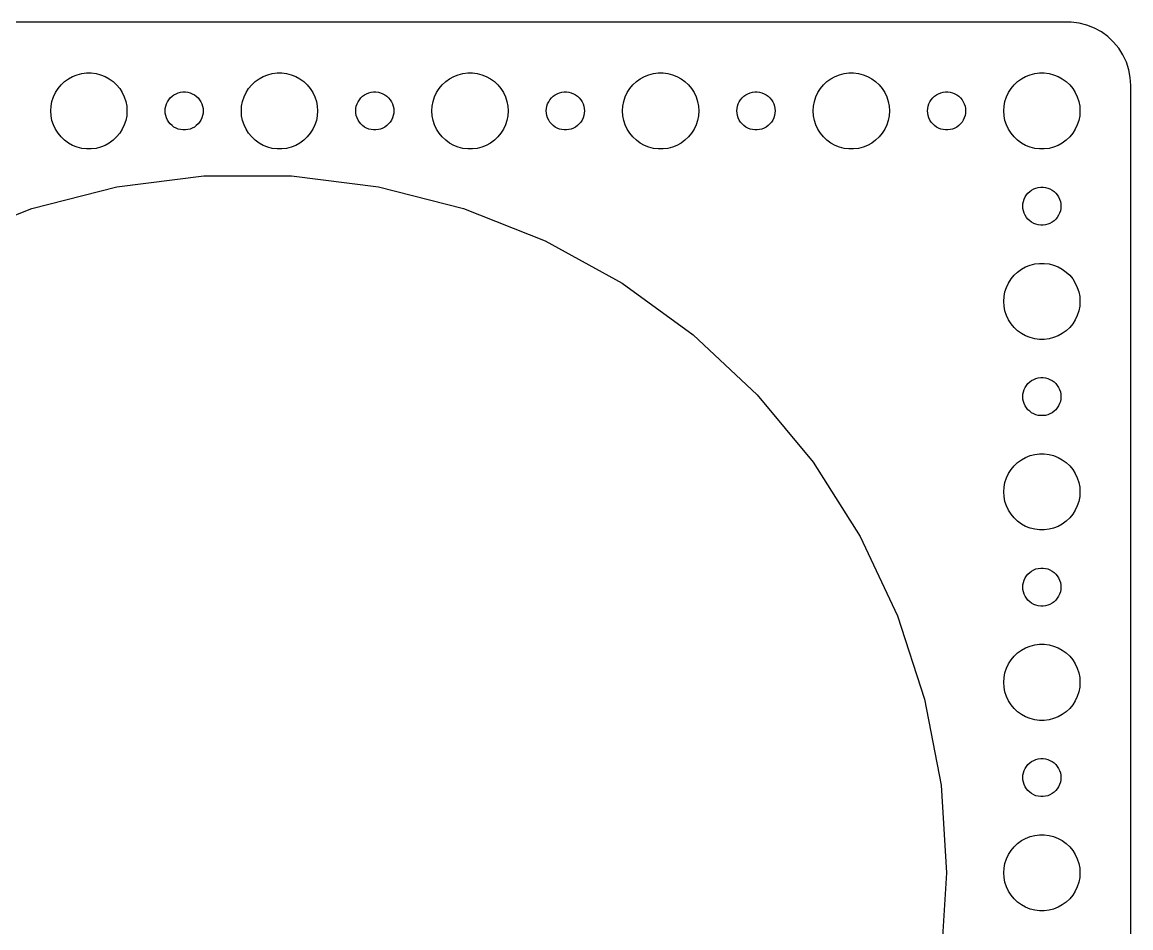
# Model space of a CAD drawing. Header units: metres. Extents: x -300 to 300, y -67 to 67.
# Drawn here: x 212.3 to 299.5, y -4.3 to 67 of the extents above; entities that cross this region are included whole.
import ezdxf

# ---------------------------------------------------------------- set-up
doc = ezdxf.new("R2010")
doc.units = ezdxf.units.M

msp = doc.modelspace()

# ---------------------------------------------------------------- linework, layer by layer
for p, q in [((294.814, 66.9901), (-294.814, 66.9901)), ((295.437, 66.9114), (294.814, 66.9901)), ((296.045, 66.7553), (295.437, 66.9114)), ((296.629, 66.5241), (296.045, 66.7553)), ((297.179, 66.2216), (296.629, 66.5241)), ((297.687, 65.8526), (297.179, 66.2216)), ((298.145, 65.4227), (297.687, 65.8526)), ((298.545, 64.9389), (298.145, 65.4227)), ((298.882, 64.4088), (298.545, 64.9389)), ((299.149, 63.8406), (298.882, 64.4088)), ((299.343, 63.2434), (299.149, 63.8406)), ((216.223, 62.7145), (216.573, 62.8532)), ((216.573, 62.8532), (216.938, 62.9469)), ((216.938, 62.9469), (217.312, 62.9941)), ((217.312, 62.9941), (217.688, 62.9941)), ((217.688, 62.9941), (218.062, 62.9469)), ((218.062, 62.9469), (218.427, 62.8532)), ((218.427, 62.8532), (218.777, 62.7145)), ((231.223, 62.7145), (231.573, 62.8532)), ((231.573, 62.8532), (231.938, 62.9469)), ((231.938, 62.9469), (232.312, 62.9941)), ((232.312, 62.9941), (232.688, 62.9941)), ((232.688, 62.9941), (233.062, 62.9469)), ((233.062, 62.9469), (233.427, 62.8532)), ((233.427, 62.8532), (233.777, 62.7145)), ((246.223, 62.7145), (246.573, 62.8532)), ((246.573, 62.8532), (246.938, 62.9469)), ((246.938, 62.9469), (247.312, 62.9941)), ((247.312, 62.9941), (247.688, 62.9941)), ((247.688, 62.9941), (248.062, 62.9469)), ((248.062, 62.9469), (248.427, 62.8532)), ((248.427, 62.8532), (248.777, 62.7145)), ((261.223, 62.7145), (261.573, 62.8532)), ((261.573, 62.8532), (261.938, 62.9469)), ((261.938, 62.9469), (262.312, 62.9941)), ((262.312, 62.9941), (262.688, 62.9941)), ((262.688, 62.9941), (263.062, 62.9469)), ((263.062, 62.9469), (263.427, 62.8532)), ((263.427, 62.8532), (263.777, 62.7145)), ((276.223, 62.7145), (276.573, 62.8532)), ((276.573, 62.8532), (276.938, 62.9469)), ((276.938, 62.9469), (277.312, 62.9941)), ((277.312, 62.9941), (277.688, 62.9941)), ((277.688, 62.9941), (278.062, 62.9469)), ((278.062, 62.9469), (278.427, 62.8532)), ((278.427, 62.8532), (278.777, 62.7145)), ((291.223, 62.7145), (291.573, 62.8532)), ((291.573, 62.8532), (291.938, 62.9469)), ((291.938, 62.9469), (292.312, 62.9941)), ((292.312, 62.9941), (292.688, 62.9941)), ((292.688, 62.9941), (293.062, 62.9469)), ((293.062, 62.9469), (293.427, 62.8532)), ((293.427, 62.8532), (293.777, 62.7145)), ((299.461, 62.6267), (299.343, 63.2434)), ((215.073, 61.7634), (215.313, 62.0536)), ((215.313, 62.0536), (215.588, 62.3115)), ((215.588, 62.3115), (215.893, 62.533)), ((215.893, 62.533), (216.223, 62.7145)), ((218.777, 62.7145), (219.107, 62.533)), ((219.107, 62.533), (219.412, 62.3115)), ((219.412, 62.3115), (219.687, 62.0536)), ((219.687, 62.0536), (219.927, 61.7634)), ((230.073, 61.7634), (230.313, 62.0536)), ((230.313, 62.0536), (230.588, 62.3115)), ((230.588, 62.3115), (230.893, 62.533)), ((230.893, 62.533), (231.223, 62.7145)), ((233.777, 62.7145), (234.107, 62.533)), ((234.107, 62.533), (234.412, 62.3115)), ((234.412, 62.3115), (234.687, 62.0536)), ((234.687, 62.0536), (234.927, 61.7634)), ((245.073, 61.7634), (245.313, 62.0536)), ((245.313, 62.0536), (245.588, 62.3115)), ((245.588, 62.3115), (245.893, 62.533)), ((245.893, 62.533), (246.223, 62.7145)), ((248.777, 62.7145), (249.107, 62.533)), ((249.107, 62.533), (249.412, 62.3115)), ((249.412, 62.3115), (249.687, 62.0536)), ((249.687, 62.0536), (249.927, 61.7634)), ((260.073, 61.7634), (260.313, 62.0536)), ((260.313, 62.0536), (260.588, 62.3115)), ((260.588, 62.3115), (260.893, 62.533)), ((260.893, 62.533), (261.223, 62.7145)), ((263.777, 62.7145), (264.107, 62.533)), ((264.107, 62.533), (264.412, 62.3115)), ((264.412, 62.3115), (264.687, 62.0536)), ((264.687, 62.0536), (264.927, 61.7634)), ((275.073, 61.7634), (275.313, 62.0536)), ((275.313, 62.0536), (275.588, 62.3115)), ((275.588, 62.3115), (275.893, 62.533)), ((275.893, 62.533), (276.223, 62.7145)), ((278.777, 62.7145), (279.107, 62.533)), ((279.107, 62.533), (279.412, 62.3115)), ((279.412, 62.3115), (279.687, 62.0536)), ((279.687, 62.0536), (279.927, 61.7634)), ((290.073, 61.7634), (290.313, 62.0536)), ((290.313, 62.0536), (290.588, 62.3115)), ((290.588, 62.3115), (290.893, 62.533)), ((290.893, 62.533), (291.223, 62.7145)), ((293.777, 62.7145), (294.107, 62.533)), ((294.107, 62.533), (294.412, 62.3115)), ((294.412, 62.3115), (294.687, 62.0536)), ((294.687, 62.0536), (294.927, 61.7634)), ((299.5, 62), (299.461, 62.6267)), ((299.5, -62), (299.5, 62)), ((214.594, 60.7461), (214.711, 61.1044)), ((214.711, 61.1044), (214.871, 61.4453)), ((214.871, 61.4453), (215.073, 61.7634)), ((219.927, 61.7634), (220.129, 61.4453)), ((220.129, 61.4453), (220.289, 61.1044)), ((220.289, 61.1044), (220.406, 60.7461)), ((223.907, 61.0268), (224.044, 61.1558)), ((224.044, 61.1558), (224.196, 61.2665)), ((224.196, 61.2665), (224.361, 61.3572)), ((224.361, 61.3572), (224.536, 61.4266)), ((224.536, 61.4266), (224.719, 61.4734)), ((224.719, 61.4734), (224.906, 61.497)), ((224.906, 61.497), (225.094, 61.497)), ((225.094, 61.497), (225.281, 61.4734)), ((225.281, 61.4734), (225.464, 61.4266)), ((225.464, 61.4266), (225.639, 61.3572)), ((225.639, 61.3572), (225.804, 61.2665)), ((225.804, 61.2665), (225.956, 61.1558)), ((225.956, 61.1558), (226.093, 61.0268)), ((229.594, 60.7461), (229.711, 61.1044)), ((229.711, 61.1044), (229.871, 61.4453)), ((229.871, 61.4453), (230.073, 61.7634)), ((234.927, 61.7634), (235.129, 61.4453)), ((235.129, 61.4453), (235.289, 61.1044)), ((235.289, 61.1044), (235.406, 60.7461)), ((238.907, 61.0268), (239.044, 61.1558)), ((239.044, 61.1558), (239.196, 61.2665)), ((239.196, 61.2665), (239.361, 61.3572)), ((239.361, 61.3572), (239.536, 61.4266)), ((239.536, 61.4266), (239.719, 61.4734)), ((239.719, 61.4734), (239.906, 61.497)), ((239.906, 61.497), (240.094, 61.497)), ((240.094, 61.497), (240.281, 61.4734)), ((240.281, 61.4734), (240.464, 61.4266)), ((240.464, 61.4266), (240.639, 61.3572)), ((240.639, 61.3572), (240.804, 61.2665)), ((240.804, 61.2665), (240.956, 61.1558)), ((240.956, 61.1558), (241.093, 61.0268)), ((244.594, 60.7461), (244.711, 61.1044)), ((244.711, 61.1044), (244.871, 61.4453)), ((244.871, 61.4453), (245.073, 61.7634)), ((249.927, 61.7634), (250.129, 61.4453)), ((250.129, 61.4453), (250.289, 61.1044)), ((250.289, 61.1044), (250.406, 60.7461)), ((253.907, 61.0268), (254.044, 61.1558)), ((254.044, 61.1558), (254.196, 61.2665)), ((254.196, 61.2665), (254.361, 61.3572)), ((254.361, 61.3572), (254.536, 61.4266)), ((254.536, 61.4266), (254.719, 61.4734)), ((254.719, 61.4734), (254.906, 61.497)), ((254.906, 61.497), (255.094, 61.497)), ((255.094, 61.497), (255.281, 61.4734)), ((255.281, 61.4734), (255.464, 61.4266)), ((255.464, 61.4266), (255.639, 61.3572)), ((255.639, 61.3572), (255.804, 61.2665)), ((255.804, 61.2665), (255.956, 61.1558)), ((255.956, 61.1558), (256.093, 61.0268)), ((259.594, 60.7461), (259.711, 61.1044)), ((259.711, 61.1044), (259.871, 61.4453)), ((259.871, 61.4453), (260.073, 61.7634)), ((264.927, 61.7634), (265.129, 61.4453)), ((265.129, 61.4453), (265.289, 61.1044)), ((265.289, 61.1044), (265.406, 60.7461)), ((268.907, 61.0268), (269.044, 61.1558)), ((269.044, 61.1558), (269.196, 61.2665)), ((269.196, 61.2665), (269.361, 61.3572)), ((269.361, 61.3572), (269.536, 61.4266)), ((269.536, 61.4266), (269.719, 61.4734)), ((269.719, 61.4734), (269.906, 61.497)), ((269.906, 61.497), (270.094, 61.497)), ((270.094, 61.497), (270.281, 61.4734)), ((270.281, 61.4734), (270.464, 61.4266)), ((270.464, 61.4266), (270.639, 61.3572)), ((270.639, 61.3572), (270.804, 61.2665)), ((270.804, 61.2665), (270.956, 61.1558)), ((270.956, 61.1558), (271.093, 61.0268)), ((274.594, 60.7461), (274.711, 61.1044)), ((274.711, 61.1044), (274.871, 61.4453)), ((274.871, 61.4453), (275.073, 61.7634)), ((279.927, 61.7634), (280.129, 61.4453)), ((280.129, 61.4453), (280.289, 61.1044)), ((280.289, 61.1044), (280.406, 60.7461)), ((283.907, 61.0268), (284.044, 61.1558)), ((284.044, 61.1558), (284.196, 61.2665)), ((284.196, 61.2665), (284.361, 61.3572)), ((284.361, 61.3572), (284.536, 61.4266)), ((284.536, 61.4266), (284.719, 61.4734)), ((284.719, 61.4734), (284.906, 61.497)), ((284.906, 61.497), (285.094, 61.497)), ((285.094, 61.497), (285.281, 61.4734)), ((285.281, 61.4734), (285.464, 61.4266)), ((285.464, 61.4266), (285.639, 61.3572)), ((285.639, 61.3572), (285.804, 61.2665)), ((285.804, 61.2665), (285.956, 61.1558)), ((285.956, 61.1558), (286.093, 61.0268)), ((289.594, 60.7461), (289.711, 61.1044)), ((289.711, 61.1044), (289.871, 61.4453)), ((289.871, 61.4453), (290.073, 61.7634)), ((294.927, 61.7634), (295.129, 61.4453)), ((295.129, 61.4453), (295.289, 61.1044)), ((295.289, 61.1044), (295.406, 60.7461)), ((214.5, 60), (214.524, 60.376)), ((214.524, 60.376), (214.594, 60.7461)), ((220.406, 60.7461), (220.476, 60.376)), ((220.476, 60.376), (220.5, 60)), ((223.512, 60.188), (223.547, 60.373)), ((223.547, 60.373), (223.605, 60.5522)), ((223.605, 60.5522), (223.686, 60.7226)), ((223.686, 60.7226), (223.786, 60.8817)), ((223.786, 60.8817), (223.907, 61.0268)), ((226.093, 61.0268), (226.214, 60.8817)), ((226.214, 60.8817), (226.314, 60.7226)), ((226.314, 60.7226), (226.395, 60.5522)), ((226.395, 60.5522), (226.453, 60.373)), ((226.453, 60.373), (226.488, 60.188)), ((229.5, 60), (229.524, 60.376)), ((229.524, 60.376), (229.594, 60.7461)), ((235.406, 60.7461), (235.476, 60.376)), ((235.476, 60.376), (235.5, 60)), ((238.512, 60.188), (238.547, 60.373)), ((238.547, 60.373), (238.605, 60.5522)), ((238.605, 60.5522), (238.686, 60.7226)), ((238.686, 60.7226), (238.786, 60.8817)), ((238.786, 60.8817), (238.907, 61.0268)), ((241.093, 61.0268), (241.214, 60.8817)), ((241.214, 60.8817), (241.314, 60.7226)), ((241.314, 60.7226), (241.395, 60.5522)), ((241.395, 60.5522), (241.453, 60.373)), ((241.453, 60.373), (241.488, 60.188)), ((244.5, 60), (244.524, 60.376)), ((244.524, 60.376), (244.594, 60.7461)), ((250.406, 60.7461), (250.476, 60.376)), ((250.476, 60.376), (250.5, 60)), ((253.512, 60.188), (253.547, 60.373)), ((253.547, 60.373), (253.605, 60.5522)), ((253.605, 60.5522), (253.686, 60.7226)), ((253.686, 60.7226), (253.786, 60.8817)), ((253.786, 60.8817), (253.907, 61.0268)), ((256.093, 61.0268), (256.214, 60.8817)), ((256.214, 60.8817), (256.314, 60.7226)), ((256.314, 60.7226), (256.395, 60.5522)), ((256.395, 60.5522), (256.453, 60.373)), ((256.453, 60.373), (256.488, 60.188)), ((259.5, 60), (259.524, 60.376)), ((259.524, 60.376), (259.594, 60.7461)), ((265.406, 60.7461), (265.476, 60.376)), ((265.476, 60.376), (265.5, 60)), ((268.512, 60.188), (268.547, 60.373)), ((268.547, 60.373), (268.605, 60.5522)), ((268.605, 60.5522), (268.686, 60.7226)), ((268.686, 60.7226), (268.786, 60.8817)), ((268.786, 60.8817), (268.907, 61.0268)), ((271.093, 61.0268), (271.214, 60.8817)), ((271.214, 60.8817), (271.314, 60.7226)), ((271.314, 60.7226), (271.395, 60.5522)), ((271.395, 60.5522), (271.453, 60.373)), ((271.453, 60.373), (271.488, 60.188)), ((274.5, 60), (274.524, 60.376)), ((274.524, 60.376), (274.594, 60.7461)), ((280.406, 60.7461), (280.476, 60.376)), ((280.476, 60.376), (280.5, 60)), ((283.512, 60.188), (283.547, 60.373)), ((283.547, 60.373), (283.605, 60.5522)), ((283.605, 60.5522), (283.686, 60.7226)), ((283.686, 60.7226), (283.786, 60.8817)), ((283.786, 60.8817), (283.907, 61.0268)), ((286.093, 61.0268), (286.214, 60.8817)), ((286.214, 60.8817), (286.314, 60.7226)), ((286.314, 60.7226), (286.395, 60.5522)), ((286.395, 60.5522), (286.453, 60.373)), ((286.453, 60.373), (286.488, 60.188)), ((289.5, 60), (289.524, 60.376)), ((289.524, 60.376), (289.594, 60.7461)), ((295.406, 60.7461), (295.476, 60.376)), ((295.476, 60.376), (295.5, 60)), ((214.524, 59.624), (214.5, 60)), ((214.594, 59.2539), (214.524, 59.624)), ((220.476, 59.624), (220.406, 59.2539)), ((220.5, 60), (220.476, 59.624)), ((223.5, 60), (223.512, 60.188)), ((223.512, 59.812), (223.5, 60)), ((223.547, 59.627), (223.512, 59.812)), ((223.605, 59.4478), (223.547, 59.627)), ((223.686, 59.2774), (223.605, 59.4478)), ((226.395, 59.4478), (226.314, 59.2774)), ((226.453, 59.627), (226.395, 59.4478)), ((226.488, 59.812), (226.453, 59.627)), ((226.488, 60.188), (226.5, 60)), ((226.5, 60), (226.488, 59.812)), ((229.524, 59.624), (229.5, 60)), ((229.594, 59.2539), (229.524, 59.624)), ((235.476, 59.624), (235.406, 59.2539)), ((235.5, 60), (235.476, 59.624)), ((238.5, 60), (238.512, 60.188)), ((238.512, 59.812), (238.5, 60)), ((238.547, 59.627), (238.512, 59.812)), ((238.605, 59.4478), (238.547, 59.627)), ((238.686, 59.2774), (238.605, 59.4478)), ((241.395, 59.4478), (241.314, 59.2774)), ((241.453, 59.627), (241.395, 59.4478)), ((241.488, 59.812), (241.453, 59.627)), ((241.488, 60.188), (241.5, 60)), ((241.5, 60), (241.488, 59.812)), ((244.524, 59.624), (244.5, 60)), ((244.594, 59.2539), (244.524, 59.624)), ((250.476, 59.624), (250.406, 59.2539)), ((250.5, 60), (250.476, 59.624)), ((253.5, 60), (253.512, 60.188)), ((253.512, 59.812), (253.5, 60)), ((253.547, 59.627), (253.512, 59.812)), ((253.605, 59.4478), (253.547, 59.627)), ((253.686, 59.2774), (253.605, 59.4478)), ((256.395, 59.4478), (256.314, 59.2774)), ((256.453, 59.627), (256.395, 59.4478)), ((256.488, 59.812), (256.453, 59.627)), ((256.488, 60.188), (256.5, 60)), ((256.5, 60), (256.488, 59.812)), ((259.524, 59.624), (259.5, 60)), ((259.594, 59.2539), (259.524, 59.624)), ((265.476, 59.624), (265.406, 59.2539)), ((265.5, 60), (265.476, 59.624)), ((268.5, 60), (268.512, 60.188)), ((268.512, 59.812), (268.5, 60)), ((268.547, 59.627), (268.512, 59.812)), ((268.605, 59.4478), (268.547, 59.627)), ((268.686, 59.2774), (268.605, 59.4478)), ((271.395, 59.4478), (271.314, 59.2774)), ((271.453, 59.627), (271.395, 59.4478)), ((271.488, 59.812), (271.453, 59.627)), ((271.488, 60.188), (271.5, 60)), ((271.5, 60), (271.488, 59.812)), ((274.524, 59.624), (274.5, 60)), ((274.594, 59.2539), (274.524, 59.624)), ((280.476, 59.624), (280.406, 59.2539)), ((280.5, 60), (280.476, 59.624)), ((283.5, 60), (283.512, 60.188)), ((283.512, 59.812), (283.5, 60)), ((283.547, 59.627), (283.512, 59.812)), ((283.605, 59.4478), (283.547, 59.627)), ((283.686, 59.2774), (283.605, 59.4478)), ((286.395, 59.4478), (286.314, 59.2774)), ((286.453, 59.627), (286.395, 59.4478)), ((286.488, 59.812), (286.453, 59.627)), ((286.488, 60.188), (286.5, 60)), ((286.5, 60), (286.488, 59.812)), ((289.524, 59.624), (289.5, 60)), ((289.594, 59.2539), (289.524, 59.624)), ((295.476, 59.624), (295.406, 59.2539)), ((295.5, 60), (295.476, 59.624)), ((214.711, 58.8956), (214.594, 59.2539)), ((214.871, 58.5547), (214.711, 58.8956)), ((215.073, 58.2366), (214.871, 58.5547)), ((220.129, 58.5547), (219.927, 58.2366)), ((220.289, 58.8956), (220.129, 58.5547)), ((220.406, 59.2539), (220.289, 58.8956)), ((223.786, 59.1183), (223.686, 59.2774)), ((223.907, 58.9732), (223.786, 59.1183)), ((224.044, 58.8442), (223.907, 58.9732)), ((224.196, 58.7335), (224.044, 58.8442)), ((224.361, 58.6428), (224.196, 58.7335)), ((224.536, 58.5734), (224.361, 58.6428)), ((224.719, 58.5266), (224.536, 58.5734)), ((224.906, 58.503), (224.719, 58.5266)), ((225.094, 58.503), (224.906, 58.503)), ((225.281, 58.5266), (225.094, 58.503)), ((225.464, 58.5734), (225.281, 58.5266)), ((225.639, 58.6428), (225.464, 58.5734)), ((225.804, 58.7335), (225.639, 58.6428)), ((225.956, 58.8442), (225.804, 58.7335)), ((226.093, 58.9732), (225.956, 58.8442)), ((226.214, 59.1183), (226.093, 58.9732)), ((226.314, 59.2774), (226.214, 59.1183)), ((229.711, 58.8956), (229.594, 59.2539)), ((229.871, 58.5547), (229.711, 58.8956)), ((230.073, 58.2366), (229.871, 58.5547)), ((235.129, 58.5547), (234.927, 58.2366)), ((235.289, 58.8956), (235.129, 58.5547)), ((235.406, 59.2539), (235.289, 58.8956)), ((238.786, 59.1183), (238.686, 59.2774)), ((238.907, 58.9732), (238.786, 59.1183)), ((239.044, 58.8442), (238.907, 58.9732)), ((239.196, 58.7335), (239.044, 58.8442)), ((239.361, 58.6428), (239.196, 58.7335)), ((239.536, 58.5734), (239.361, 58.6428)), ((239.719, 58.5266), (239.536, 58.5734)), ((239.906, 58.503), (239.719, 58.5266)), ((240.094, 58.503), (239.906, 58.503)), ((240.281, 58.5266), (240.094, 58.503)), ((240.464, 58.5734), (240.281, 58.5266)), ((240.639, 58.6428), (240.464, 58.5734)), ((240.804, 58.7335), (240.639, 58.6428)), ((240.956, 58.8442), (240.804, 58.7335)), ((241.093, 58.9732), (240.956, 58.8442)), ((241.214, 59.1183), (241.093, 58.9732)), ((241.314, 59.2774), (241.214, 59.1183)), ((244.711, 58.8956), (244.594, 59.2539)), ((244.871, 58.5547), (244.711, 58.8956)), ((245.073, 58.2366), (244.871, 58.5547)), ((250.129, 58.5547), (249.927, 58.2366)), ((250.289, 58.8956), (250.129, 58.5547)), ((250.406, 59.2539), (250.289, 58.8956)), ((253.786, 59.1183), (253.686, 59.2774)), ((253.907, 58.9732), (253.786, 59.1183)), ((254.044, 58.8442), (253.907, 58.9732)), ((254.196, 58.7335), (254.044, 58.8442)), ((254.361, 58.6428), (254.196, 58.7335)), ((254.536, 58.5734), (254.361, 58.6428)), ((254.719, 58.5266), (254.536, 58.5734)), ((254.906, 58.503), (254.719, 58.5266)), ((255.094, 58.503), (254.906, 58.503)), ((255.281, 58.5266), (255.094, 58.503)), ((255.464, 58.5734), (255.281, 58.5266)), ((255.639, 58.6428), (255.464, 58.5734)), ((255.804, 58.7335), (255.639, 58.6428)), ((255.956, 58.8442), (255.804, 58.7335)), ((256.093, 58.9732), (255.956, 58.8442)), ((256.214, 59.1183), (256.093, 58.9732)), ((256.314, 59.2774), (256.214, 59.1183)), ((259.711, 58.8956), (259.594, 59.2539)), ((259.871, 58.5547), (259.711, 58.8956)), ((260.073, 58.2366), (259.871, 58.5547)), ((265.129, 58.5547), (264.927, 58.2366)), ((265.289, 58.8956), (265.129, 58.5547)), ((265.406, 59.2539), (265.289, 58.8956)), ((268.786, 59.1183), (268.686, 59.2774)), ((268.907, 58.9732), (268.786, 59.1183)), ((269.044, 58.8442), (268.907, 58.9732)), ((269.196, 58.7335), (269.044, 58.8442)), ((269.361, 58.6428), (269.196, 58.7335)), ((269.536, 58.5734), (269.361, 58.6428)), ((269.719, 58.5266), (269.536, 58.5734)), ((269.906, 58.503), (269.719, 58.5266)), ((270.094, 58.503), (269.906, 58.503)), ((270.281, 58.5266), (270.094, 58.503)), ((270.464, 58.5734), (270.281, 58.5266)), ((270.639, 58.6428), (270.464, 58.5734)), ((270.804, 58.7335), (270.639, 58.6428)), ((270.956, 58.8442), (270.804, 58.7335)), ((271.093, 58.9732), (270.956, 58.8442)), ((271.214, 59.1183), (271.093, 58.9732)), ((271.314, 59.2774), (271.214, 59.1183)), ((274.711, 58.8956), (274.594, 59.2539)), ((274.871, 58.5547), (274.711, 58.8956)), ((275.073, 58.2366), (274.871, 58.5547)), ((280.129, 58.5547), (279.927, 58.2366)), ((280.289, 58.8956), (280.129, 58.5547)), ((280.406, 59.2539), (280.289, 58.8956)), ((283.786, 59.1183), (283.686, 59.2774)), ((283.907, 58.9732), (283.786, 59.1183)), ((284.044, 58.8442), (283.907, 58.9732)), ((284.196, 58.7335), (284.044, 58.8442)), ((284.361, 58.6428), (284.196, 58.7335)), ((284.536, 58.5734), (284.361, 58.6428)), ((284.719, 58.5266), (284.536, 58.5734)), ((284.906, 58.503), (284.719, 58.5266)), ((285.094, 58.503), (284.906, 58.503)), ((285.281, 58.5266), (285.094, 58.503)), ((285.464, 58.5734), (285.281, 58.5266)), ((285.639, 58.6428), (285.464, 58.5734)), ((285.804, 58.7335), (285.639, 58.6428)), ((285.956, 58.8442), (285.804, 58.7335)), ((286.093, 58.9732), (285.956, 58.8442)), ((286.214, 59.1183), (286.093, 58.9732)), ((286.314, 59.2774), (286.214, 59.1183)), ((289.711, 58.8956), (289.594, 59.2539)), ((289.871, 58.5547), (289.711, 58.8956)), ((290.073, 58.2366), (289.871, 58.5547)), ((295.129, 58.5547), (294.927, 58.2366)), ((295.289, 58.8956), (295.129, 58.5547)), ((295.406, 59.2539), (295.289, 58.8956)), ((215.313, 57.9464), (215.073, 58.2366)), ((215.588, 57.6885), (215.313, 57.9464)), ((215.893, 57.467), (215.588, 57.6885)), ((219.412, 57.6885), (219.107, 57.467)), ((219.687, 57.9464), (219.412, 57.6885)), ((219.927, 58.2366), (219.687, 57.9464)), ((230.313, 57.9464), (230.073, 58.2366)), ((230.588, 57.6885), (230.313, 57.9464)), ((230.893, 57.467), (230.588, 57.6885)), ((234.412, 57.6885), (234.107, 57.467)), ((234.687, 57.9464), (234.412, 57.6885)), ((234.927, 58.2366), (234.687, 57.9464)), ((245.313, 57.9464), (245.073, 58.2366)), ((245.588, 57.6885), (245.313, 57.9464)), ((245.893, 57.467), (245.588, 57.6885)), ((249.412, 57.6885), (249.107, 57.467)), ((249.687, 57.9464), (249.412, 57.6885)), ((249.927, 58.2366), (249.687, 57.9464)), ((260.313, 57.9464), (260.073, 58.2366)), ((260.588, 57.6885), (260.313, 57.9464)), ((260.893, 57.467), (260.588, 57.6885)), ((264.412, 57.6885), (264.107, 57.467)), ((264.687, 57.9464), (264.412, 57.6885)), ((264.927, 58.2366), (264.687, 57.9464)), ((275.313, 57.9464), (275.073, 58.2366)), ((275.588, 57.6885), (275.313, 57.9464)), ((275.893, 57.467), (275.588, 57.6885)), ((279.412, 57.6885), (279.107, 57.467)), ((279.687, 57.9464), (279.412, 57.6885)), ((279.927, 58.2366), (279.687, 57.9464)), ((290.313, 57.9464), (290.073, 58.2366)), ((290.588, 57.6885), (290.313, 57.9464)), ((290.893, 57.467), (290.588, 57.6885)), ((294.412, 57.6885), (294.107, 57.467)), ((294.687, 57.9464), (294.412, 57.6885)), ((294.927, 58.2366), (294.687, 57.9464)), ((216.223, 57.2855), (215.893, 57.467)), ((216.573, 57.1468), (216.223, 57.2855)), ((216.938, 57.0531), (216.573, 57.1468)), ((217.312, 57.0059), (216.938, 57.0531)), ((217.688, 57.0059), (217.312, 57.0059)), ((218.062, 57.0531), (217.688, 57.0059)), ((218.427, 57.1468), (218.062, 57.0531)), ((218.777, 57.2855), (218.427, 57.1468)), ((219.107, 57.467), (218.777, 57.2855)), ((231.223, 57.2855), (230.893, 57.467)), ((231.573, 57.1468), (231.223, 57.2855)), ((231.938, 57.0531), (231.573, 57.1468)), ((232.312, 57.0059), (231.938, 57.0531)), ((232.688, 57.0059), (232.312, 57.0059)), ((233.062, 57.0531), (232.688, 57.0059)), ((233.427, 57.1468), (233.062, 57.0531)), ((233.777, 57.2855), (233.427, 57.1468)), ((234.107, 57.467), (233.777, 57.2855)), ((246.223, 57.2855), (245.893, 57.467)), ((246.573, 57.1468), (246.223, 57.2855)), ((246.938, 57.0531), (246.573, 57.1468)), ((247.312, 57.0059), (246.938, 57.0531)), ((247.688, 57.0059), (247.312, 57.0059)), ((248.062, 57.0531), (247.688, 57.0059)), ((248.427, 57.1468), (248.062, 57.0531)), ((248.777, 57.2855), (248.427, 57.1468)), ((249.107, 57.467), (248.777, 57.2855)), ((261.223, 57.2855), (260.893, 57.467)), ((261.573, 57.1468), (261.223, 57.2855)), ((261.938, 57.0531), (261.573, 57.1468)), ((262.312, 57.0059), (261.938, 57.0531)), ((262.688, 57.0059), (262.312, 57.0059)), ((263.062, 57.0531), (262.688, 57.0059)), ((263.427, 57.1468), (263.062, 57.0531)), ((263.777, 57.2855), (263.427, 57.1468)), ((264.107, 57.467), (263.777, 57.2855)), ((276.223, 57.2855), (275.893, 57.467)), ((276.573, 57.1468), (276.223, 57.2855)), ((276.938, 57.0531), (276.573, 57.1468)), ((277.312, 57.0059), (276.938, 57.0531)), ((277.688, 57.0059), (277.312, 57.0059)), ((278.062, 57.0531), (277.688, 57.0059)), ((278.427, 57.1468), (278.062, 57.0531)), ((278.777, 57.2855), (278.427, 57.1468)), ((279.107, 57.467), (278.777, 57.2855)), ((291.223, 57.2855), (290.893, 57.467)), ((291.573, 57.1468), (291.223, 57.2855)), ((291.938, 57.0531), (291.573, 57.1468)), ((292.312, 57.0059), (291.938, 57.0531)), ((292.688, 57.0059), (292.312, 57.0059)), ((293.062, 57.0531), (292.688, 57.0059)), ((293.427, 57.1468), (293.062, 57.0531)), ((293.777, 57.2855), (293.427, 57.1468)), ((294.107, 57.467), (293.777, 57.2855)), ((219.694, 54.0258), (226.547, 54.8915)), ((226.547, 54.8915), (233.453, 54.8915)), ((233.453, 54.8915), (240.306, 54.0258)), ((213.004, 52.3081), (219.694, 54.0258)), ((240.306, 54.0258), (246.996, 52.3081)), ((291.105, 53.0522), (291.186, 53.2226)), ((291.186, 53.2226), (291.286, 53.3817)), ((291.286, 53.3817), (291.407, 53.5268)), ((291.407, 53.5268), (291.544, 53.6558)), ((291.544, 53.6558), (291.696, 53.7665)), ((291.696, 53.7665), (291.861, 53.8572)), ((291.861, 53.8572), (292.036, 53.9266)), ((292.036, 53.9266), (292.219, 53.9734)), ((292.219, 53.9734), (292.406, 53.997)), ((292.406, 53.997), (292.594, 53.997)), ((292.594, 53.997), (292.781, 53.9734)), ((292.781, 53.9734), (292.964, 53.9266)), ((292.964, 53.9266), (293.139, 53.8572)), ((293.139, 53.8572), (293.304, 53.7665)), ((293.304, 53.7665), (293.456, 53.6558)), ((293.456, 53.6558), (293.593, 53.5268)), ((293.593, 53.5268), (293.714, 53.3817)), ((293.714, 53.3817), (293.814, 53.2226)), ((293.814, 53.2226), (293.895, 53.0522)), ((291, 52.5), (291.012, 52.688)), ((291.012, 52.312), (291, 52.5)), ((291.012, 52.688), (291.047, 52.873)), ((291.047, 52.873), (291.105, 53.0522)), ((293.895, 53.0522), (293.953, 52.873)), ((293.953, 52.873), (293.988, 52.688)), ((293.988, 52.688), (294, 52.5)), ((294, 52.5), (293.988, 52.312)), ((206.582, 49.7655), (213.004, 52.3081)), ((246.996, 52.3081), (253.418, 49.7655)), ((291.047, 52.127), (291.012, 52.312)), ((291.105, 51.9478), (291.047, 52.127)), ((291.186, 51.7774), (291.105, 51.9478)), ((291.286, 51.6183), (291.186, 51.7774)), ((291.407, 51.4732), (291.286, 51.6183)), ((293.714, 51.6183), (293.593, 51.4732)), ((293.814, 51.7774), (293.714, 51.6183)), ((293.895, 51.9478), (293.814, 51.7774)), ((293.953, 52.127), (293.895, 51.9478)), ((293.988, 52.312), (293.953, 52.127)), ((291.544, 51.3442), (291.407, 51.4732)), ((291.696, 51.2335), (291.544, 51.3442)), ((291.861, 51.1428), (291.696, 51.2335)), ((292.036, 51.0734), (291.861, 51.1428)), ((292.219, 51.0266), (292.036, 51.0734)), ((292.406, 51.003), (292.219, 51.0266)), ((292.594, 51.003), (292.406, 51.003)), ((292.781, 51.0266), (292.594, 51.003)), ((292.964, 51.0734), (292.781, 51.0266)), ((293.139, 51.1428), (292.964, 51.0734)), ((293.304, 51.2335), (293.139, 51.1428)), ((293.456, 51.3442), (293.304, 51.2335)), ((293.593, 51.4732), (293.456, 51.3442)), ((253.418, 49.7655), (259.47, 46.438)), ((291.938, 47.9469), (292.312, 47.9941)), ((292.312, 47.9941), (292.688, 47.9941)), ((292.688, 47.9941), (293.062, 47.9469)), ((290.313, 47.0536), (290.588, 47.3115)), ((290.588, 47.3115), (290.893, 47.533)), ((290.893, 47.533), (291.223, 47.7145)), ((291.223, 47.7145), (291.573, 47.8532)), ((291.573, 47.8532), (291.938, 47.9469)), ((293.062, 47.9469), (293.427, 47.8532)), ((293.427, 47.8532), (293.777, 47.7145)), ((293.777, 47.7145), (294.107, 47.533)), ((294.107, 47.533), (294.412, 47.3115)), ((294.412, 47.3115), (294.687, 47.0536)), ((259.47, 46.438), (265.058, 42.3782)), ((289.711, 46.1044), (289.871, 46.4453)), ((289.871, 46.4453), (290.073, 46.7634)), ((290.073, 46.7634), (290.313, 47.0536)), ((294.687, 47.0536), (294.927, 46.7634)), ((294.927, 46.7634), (295.129, 46.4453)), ((295.129, 46.4453), (295.289, 46.1044)), ((289.5, 45), (289.524, 45.376)), ((289.524, 45.376), (289.594, 45.7461)), ((289.594, 45.7461), (289.711, 46.1044)), ((295.289, 46.1044), (295.406, 45.7461)), ((295.406, 45.7461), (295.476, 45.376)), ((295.476, 45.376), (295.5, 45)), ((289.524, 44.624), (289.5, 45)), ((289.594, 44.2539), (289.524, 44.624)), ((295.476, 44.624), (295.406, 44.2539)), ((295.5, 45), (295.476, 44.624)), ((289.711, 43.8956), (289.594, 44.2539)), ((289.871, 43.5547), (289.711, 43.8956)), ((295.289, 43.8956), (295.129, 43.5547)), ((295.406, 44.2539), (295.289, 43.8956)), ((290.073, 43.2366), (289.871, 43.5547)), ((290.313, 42.9464), (290.073, 43.2366)), ((290.588, 42.6885), (290.313, 42.9464)), ((294.687, 42.9464), (294.412, 42.6885)), ((294.927, 43.2366), (294.687, 42.9464)), ((295.129, 43.5547), (294.927, 43.2366)), ((265.058, 42.3782), (270.093, 37.6501)), ((290.893, 42.467), (290.588, 42.6885)), ((291.223, 42.2855), (290.893, 42.467)), ((291.573, 42.1468), (291.223, 42.2855)), ((291.938, 42.0531), (291.573, 42.1468)), ((292.312, 42.0059), (291.938, 42.0531)), ((292.688, 42.0059), (292.312, 42.0059)), ((293.062, 42.0531), (292.688, 42.0059)), ((293.427, 42.1468), (293.062, 42.0531)), ((293.777, 42.2855), (293.427, 42.1468)), ((294.107, 42.467), (293.777, 42.2855)), ((294.412, 42.6885), (294.107, 42.467)), ((291.286, 38.3817), (291.407, 38.5268)), ((291.407, 38.5268), (291.544, 38.6558)), ((291.544, 38.6558), (291.696, 38.7665)), ((291.696, 38.7665), (291.861, 38.8572)), ((291.861, 38.8572), (292.036, 38.9266)), ((292.036, 38.9266), (292.219, 38.9734)), ((292.219, 38.9734), (292.406, 38.997)), ((292.406, 38.997), (292.594, 38.997)), ((292.594, 38.997), (292.781, 38.9734)), ((292.781, 38.9734), (292.964, 38.9266)), ((292.964, 38.9266), (293.139, 38.8572)), ((293.139, 38.8572), (293.304, 38.7665)), ((293.304, 38.7665), (293.456, 38.6558)), ((293.456, 38.6558), (293.593, 38.5268)), ((293.593, 38.5268), (293.714, 38.3817)), ((270.093, 37.6501), (274.496, 32.3282)), ((291, 37.5), (291.012, 37.688)), ((291.012, 37.688), (291.047, 37.873)), ((291.047, 37.873), (291.105, 38.0522)), ((291.105, 38.0522), (291.186, 38.2226)), ((291.186, 38.2226), (291.286, 38.3817)), ((293.714, 38.3817), (293.814, 38.2226)), ((293.814, 38.2226), (293.895, 38.0522)), ((293.895, 38.0522), (293.953, 37.873)), ((293.953, 37.873), (293.988, 37.688)), ((293.988, 37.688), (294, 37.5)), ((291.012, 37.312), (291, 37.5)), ((291.047, 37.127), (291.012, 37.312)), ((291.105, 36.9478), (291.047, 37.127)), ((291.186, 36.7774), (291.105, 36.9478)), ((291.286, 36.6183), (291.186, 36.7774)), ((293.814, 36.7774), (293.714, 36.6183)), ((293.895, 36.9478), (293.814, 36.7774)), ((293.953, 37.127), (293.895, 36.9478)), ((293.988, 37.312), (293.953, 37.127)), ((294, 37.5), (293.988, 37.312)), ((291.407, 36.4732), (291.286, 36.6183)), ((291.544, 36.3442), (291.407, 36.4732)), ((291.696, 36.2335), (291.544, 36.3442)), ((291.861, 36.1428), (291.696, 36.2335)), ((292.036, 36.0734), (291.861, 36.1428)), ((292.219, 36.0266), (292.036, 36.0734)), ((292.406, 36.003), (292.219, 36.0266)), ((292.594, 36.003), (292.406, 36.003)), ((292.781, 36.0266), (292.594, 36.003)), ((292.964, 36.0734), (292.781, 36.0266)), ((293.139, 36.1428), (292.964, 36.0734)), ((293.304, 36.2335), (293.139, 36.1428)), ((293.456, 36.3442), (293.304, 36.2335)), ((293.593, 36.4732), (293.456, 36.3442)), ((293.714, 36.6183), (293.593, 36.4732)), ((274.496, 32.3282), (278.197, 26.4964)), ((290.313, 32.0536), (290.588, 32.3115)), ((290.588, 32.3115), (290.893, 32.533)), ((290.893, 32.533), (291.223, 32.7145)), ((291.223, 32.7145), (291.573, 32.8532)), ((291.573, 32.8532), (291.938, 32.9469)), ((291.938, 32.9469), (292.312, 32.9941)), ((292.312, 32.9941), (292.688, 32.9941)), ((292.688, 32.9941), (293.062, 32.9469)), ((293.062, 32.9469), (293.427, 32.8532)), ((293.427, 32.8532), (293.777, 32.7145)), ((293.777, 32.7145), (294.107, 32.533)), ((294.107, 32.533), (294.412, 32.3115)), ((294.412, 32.3115), (294.687, 32.0536)), ((289.711, 31.1044), (289.871, 31.4453)), ((289.871, 31.4453), (290.073, 31.7634)), ((290.073, 31.7634), (290.313, 32.0536)), ((294.687, 32.0536), (294.927, 31.7634)), ((294.927, 31.7634), (295.129, 31.4453)), ((295.129, 31.4453), (295.289, 31.1044)), ((289.524, 30.376), (289.594, 30.7461)), ((289.594, 30.7461), (289.711, 31.1044)), ((295.289, 31.1044), (295.406, 30.7461)), ((295.406, 30.7461), (295.476, 30.376)), ((289.5, 30), (289.524, 30.376)), ((289.524, 29.624), (289.5, 30)), ((295.476, 30.376), (295.5, 30)), ((295.5, 30), (295.476, 29.624)), ((289.594, 29.2539), (289.524, 29.624)), ((289.711, 28.8956), (289.594, 29.2539)), ((289.871, 28.5547), (289.711, 28.8956)), ((295.289, 28.8956), (295.129, 28.5547)), ((295.406, 29.2539), (295.289, 28.8956)), ((295.476, 29.624), (295.406, 29.2539)), ((290.073, 28.2366), (289.871, 28.5547)), ((290.313, 27.9464), (290.073, 28.2366)), ((290.588, 27.6884), (290.313, 27.9464)), ((294.687, 27.9464), (294.412, 27.6884)), ((294.927, 28.2366), (294.687, 27.9464)), ((295.129, 28.5547), (294.927, 28.2366)), ((290.893, 27.467), (290.588, 27.6884)), ((291.223, 27.2855), (290.893, 27.467)), ((291.573, 27.1468), (291.223, 27.2855)), ((291.938, 27.0531), (291.573, 27.1468)), ((292.312, 27.0059), (291.938, 27.0531)), ((293.062, 27.0531), (292.688, 27.0059)), ((293.427, 27.1468), (293.062, 27.0531)), ((293.777, 27.2855), (293.427, 27.1468)), ((294.107, 27.467), (293.777, 27.2855)), ((294.412, 27.6884), (294.107, 27.467)), ((278.197, 26.4964), (281.138, 20.2468)), ((292.688, 27.0059), (292.312, 27.0059)), ((291.407, 23.5268), (291.544, 23.6558)), ((291.544, 23.6558), (291.696, 23.7665)), ((291.696, 23.7665), (291.861, 23.8572)), ((291.861, 23.8572), (292.036, 23.9266)), ((292.036, 23.9266), (292.219, 23.9734)), ((292.219, 23.9734), (292.406, 23.997)), ((292.406, 23.997), (292.594, 23.997)), ((292.594, 23.997), (292.781, 23.9734)), ((292.781, 23.9734), (292.964, 23.9266)), ((292.964, 23.9266), (293.139, 23.8572)), ((293.139, 23.8572), (293.304, 23.7665)), ((293.304, 23.7665), (293.456, 23.6558)), ((293.456, 23.6558), (293.593, 23.5268)), ((291, 22.5), (291.012, 22.688)), ((291.012, 22.688), (291.047, 22.873)), ((291.047, 22.873), (291.105, 23.0522)), ((291.105, 23.0522), (291.186, 23.2226)), ((291.186, 23.2226), (291.286, 23.3817)), ((291.286, 23.3817), (291.407, 23.5268)), ((293.593, 23.5268), (293.714, 23.3817)), ((293.714, 23.3817), (293.814, 23.2226)), ((293.814, 23.2226), (293.895, 23.0522)), ((293.895, 23.0522), (293.953, 22.873)), ((293.953, 22.873), (293.988, 22.688)), ((293.988, 22.688), (294, 22.5)), ((291.012, 22.312), (291, 22.5)), ((291.047, 22.127), (291.012, 22.312)), ((291.105, 21.9478), (291.047, 22.127)), ((291.186, 21.7774), (291.105, 21.9478)), ((293.895, 21.9478), (293.814, 21.7774)), ((293.953, 22.127), (293.895, 21.9478)), ((293.988, 22.312), (293.953, 22.127)), ((294, 22.5), (293.988, 22.312)), ((291.286, 21.6183), (291.186, 21.7774)), ((291.407, 21.4732), (291.286, 21.6183)), ((291.544, 21.3442), (291.407, 21.4732)), ((291.696, 21.2335), (291.544, 21.3442)), ((291.861, 21.1427), (291.696, 21.2335)), ((292.036, 21.0734), (291.861, 21.1427)), ((292.219, 21.0266), (292.036, 21.0734)), ((292.406, 21.003), (292.219, 21.0266)), ((292.594, 21.003), (292.406, 21.003)), ((292.781, 21.0266), (292.594, 21.003)), ((292.964, 21.0734), (292.781, 21.0266)), ((293.139, 21.1427), (292.964, 21.0734)), ((293.304, 21.2335), (293.139, 21.1427)), ((293.456, 21.3442), (293.304, 21.2335)), ((293.593, 21.4732), (293.456, 21.3442)), ((293.714, 21.6183), (293.593, 21.4732)), ((293.814, 21.7774), (293.714, 21.6183)), ((281.138, 20.2468), (283.272, 13.6779)), ((290.588, 17.3115), (290.893, 17.533)), ((290.893, 17.533), (291.223, 17.7145)), ((291.223, 17.7145), (291.573, 17.8532)), ((291.573, 17.8532), (291.938, 17.9469)), ((291.938, 17.9469), (292.312, 17.9941)), ((292.312, 17.9941), (292.688, 17.9941)), ((292.688, 17.9941), (293.062, 17.9469)), ((293.062, 17.9469), (293.427, 17.8532)), ((293.427, 17.8532), (293.777, 17.7145)), ((293.777, 17.7145), (294.107, 17.533)), ((294.107, 17.533), (294.412, 17.3115)), ((289.871, 16.4453), (290.073, 16.7634)), ((290.073, 16.7634), (290.313, 17.0536)), ((290.313, 17.0536), (290.588, 17.3115)), ((294.412, 17.3115), (294.687, 17.0536)), ((294.687, 17.0536), (294.927, 16.7634)), ((294.927, 16.7634), (295.129, 16.4453)), ((289.524, 15.376), (289.594, 15.7461)), ((289.594, 15.7461), (289.711, 16.1044)), ((289.711, 16.1044), (289.871, 16.4453)), ((295.129, 16.4453), (295.289, 16.1044)), ((295.289, 16.1044), (295.406, 15.7461)), ((295.406, 15.7461), (295.476, 15.376)), ((289.5, 15), (289.524, 15.376)), ((289.524, 14.624), (289.5, 15)), ((295.476, 15.376), (295.5, 15)), ((295.5, 15), (295.476, 14.624)), ((289.594, 14.2539), (289.524, 14.624)), ((289.711, 13.8956), (289.594, 14.2539)), ((295.406, 14.2539), (295.289, 13.8956)), ((295.476, 14.624), (295.406, 14.2539)), ((283.272, 13.6779), (284.566, 6.89333)), ((289.871, 13.5547), (289.711, 13.8956)), ((290.073, 13.2366), (289.871, 13.5547)), ((290.313, 12.9464), (290.073, 13.2366)), ((294.927, 13.2366), (294.687, 12.9464)), ((295.129, 13.5547), (294.927, 13.2366)), ((295.289, 13.8956), (295.129, 13.5547)), ((290.588, 12.6884), (290.313, 12.9464)), ((290.893, 12.467), (290.588, 12.6884)), ((291.223, 12.2855), (290.893, 12.467)), ((291.573, 12.1468), (291.223, 12.2855)), ((293.777, 12.2855), (293.427, 12.1468)), ((294.107, 12.467), (293.777, 12.2855)), ((294.412, 12.6884), (294.107, 12.467)), ((294.687, 12.9464), (294.412, 12.6884)), ((291.938, 12.0531), (291.573, 12.1468)), ((292.312, 12.0059), (291.938, 12.0531)), ((292.688, 12.0059), (292.312, 12.0059)), ((293.062, 12.0531), (292.688, 12.0059)), ((293.427, 12.1468), (293.062, 12.0531)), ((291.544, 8.65576), (291.696, 8.76648)), ((291.696, 8.76648), (291.861, 8.85724)), ((291.861, 8.85724), (292.036, 8.92657)), ((292.036, 8.92657), (292.219, 8.97342)), ((292.219, 8.97342), (292.406, 8.99704)), ((292.406, 8.99704), (292.594, 8.99704)), ((292.594, 8.99704), (292.781, 8.97342)), ((292.781, 8.97342), (292.964, 8.92657)), ((292.964, 8.92657), (293.139, 8.85724)), ((293.139, 8.85724), (293.304, 8.76648)), ((293.304, 8.76648), (293.456, 8.65576)), ((291.012, 7.68799), (291.047, 7.87303)), ((291.047, 7.87303), (291.105, 8.05219)), ((291.105, 8.05219), (291.186, 8.22263)), ((291.186, 8.22263), (291.286, 8.38167)), ((291.286, 8.38167), (291.407, 8.52681)), ((291.407, 8.52681), (291.544, 8.65576)), ((293.456, 8.65576), (293.593, 8.52681)), ((293.593, 8.52681), (293.714, 8.38167)), ((293.714, 8.38167), (293.814, 8.22263)), ((293.814, 8.22263), (293.895, 8.05219)), ((293.895, 8.05219), (293.953, 7.87303)), ((293.953, 7.87303), (293.988, 7.68799)), ((291, 7.5), (291.012, 7.68799)), ((291.012, 7.312), (291, 7.5)), ((291.047, 7.12695), (291.012, 7.312)), ((291.105, 6.9478), (291.047, 7.12695)), ((293.953, 7.12695), (293.895, 6.9478)), ((293.988, 7.312), (293.953, 7.12695)), ((293.988, 7.68799), (294, 7.5)), ((294, 7.5), (293.988, 7.312)), ((284.566, 6.89333), (285, 0)), ((291.186, 6.77736), (291.105, 6.9478)), ((291.286, 6.61832), (291.186, 6.77736)), ((291.407, 6.47318), (291.286, 6.61832)), ((291.544, 6.34422), (291.407, 6.47318)), ((291.696, 6.23351), (291.544, 6.34422)), ((291.861, 6.14275), (291.696, 6.23351)), ((292.036, 6.07341), (291.861, 6.14275)), ((293.139, 6.14275), (292.964, 6.07341)), ((293.304, 6.23351), (293.139, 6.14275)), ((293.456, 6.34422), (293.304, 6.23351)), ((293.593, 6.47318), (293.456, 6.34422)), ((293.714, 6.61832), (293.593, 6.47318)), ((293.814, 6.77736), (293.714, 6.61832)), ((293.895, 6.9478), (293.814, 6.77736)), ((292.219, 6.02657), (292.036, 6.07341)), ((292.406, 6.00294), (292.219, 6.02657)), ((292.594, 6.00294), (292.406, 6.00294)), ((292.781, 6.02657), (292.594, 6.00294)), ((292.964, 6.07341), (292.781, 6.02657)), ((290.893, 2.53297), (291.223, 2.71448)), ((291.223, 2.71448), (291.573, 2.85316)), ((291.573, 2.85316), (291.938, 2.94685)), ((291.938, 2.94685), (292.312, 2.99408)), ((292.312, 2.99408), (292.688, 2.99408)), ((292.688, 2.99408), (293.062, 2.94685)), ((293.062, 2.94685), (293.427, 2.85316)), ((293.427, 2.85316), (293.777, 2.71448)), ((293.777, 2.71448), (294.107, 2.53297)), ((289.871, 1.44525), (290.073, 1.76335)), ((290.073, 1.76335), (290.313, 2.05363)), ((290.313, 2.05363), (290.588, 2.31154)), ((290.588, 2.31154), (290.893, 2.53297)), ((294.107, 2.53297), (294.412, 2.31154)), ((294.412, 2.31154), (294.687, 2.05363)), ((294.687, 2.05363), (294.927, 1.76335)), ((294.927, 1.76335), (295.129, 1.44525)), ((289.594, 0.74606), (289.711, 1.10437)), ((289.711, 1.10437), (289.871, 1.44525)), ((295.129, 1.44525), (295.289, 1.10437)), ((295.289, 1.10437), (295.406, 0.74606)), ((285, 0), (284.566, -6.89333)), ((289.5, 0), (289.524, 0.37599)), ((289.524, -0.37599), (289.5, 0)), ((289.524, 0.37599), (289.594, 0.74606)), ((295.406, 0.74606), (295.476, 0.37599)), ((295.476, 0.37599), (295.5, 0)), ((295.5, 0), (295.476, -0.37599)), ((289.594, -0.74606), (289.524, -0.37599)), ((289.711, -1.10437), (289.594, -0.74606)), ((295.406, -0.74606), (295.289, -1.10437)), ((295.476, -0.37599), (295.406, -0.74606)), ((289.871, -1.44525), (289.711, -1.10437)), ((290.073, -1.76335), (289.871, -1.44525)), ((295.129, -1.44525), (294.927, -1.76335)), ((295.289, -1.10437), (295.129, -1.44525)), ((290.313, -2.05363), (290.073, -1.76335)), ((290.588, -2.31154), (290.313, -2.05363)), ((290.893, -2.53297), (290.588, -2.31154)), ((291.223, -2.71448), (290.893, -2.53297)), ((294.107, -2.53297), (293.777, -2.71448)), ((294.412, -2.31154), (294.107, -2.53297)), ((294.687, -2.05363), (294.412, -2.31154)), ((294.927, -1.76335), (294.687, -2.05363)), ((291.573, -2.85316), (291.223, -2.71448)), ((291.938, -2.94685), (291.573, -2.85316)), ((292.312, -2.99408), (291.938, -2.94685)), ((292.688, -2.99408), (292.312, -2.99408)), ((293.062, -2.94685), (292.688, -2.99408)), ((293.427, -2.85316), (293.062, -2.94685)), ((293.777, -2.71448), (293.427, -2.85316))]:
    msp.add_line(p, q)

doc.saveas('drawing.dxf')
